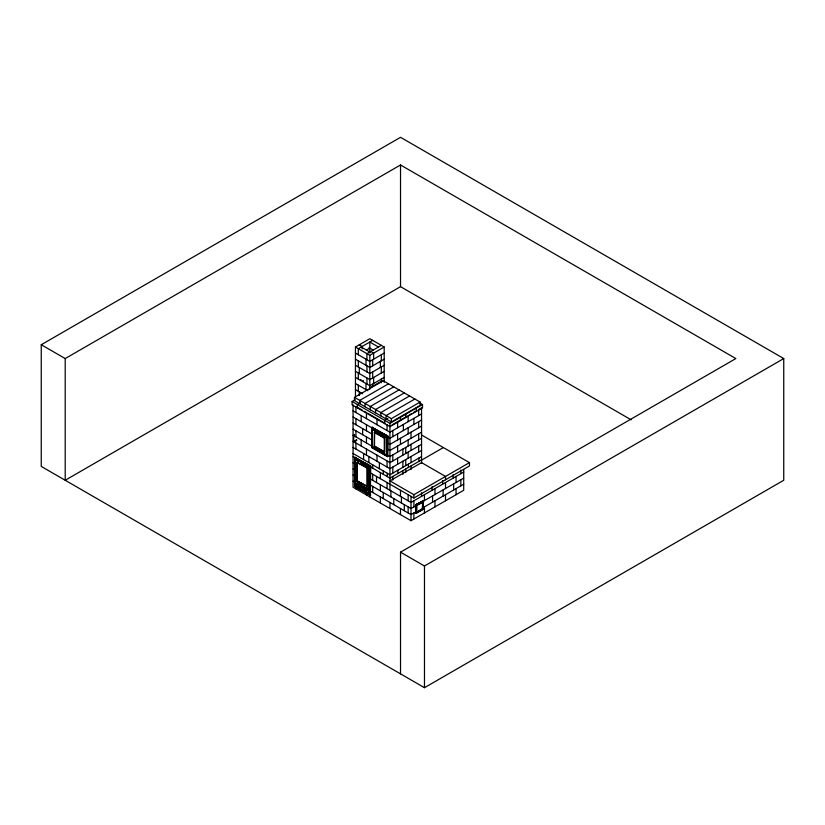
<?xml version="1.0" encoding="UTF-8"?>
<svg xmlns="http://www.w3.org/2000/svg" width="825" height="825" viewBox="0 0 825 825"><rect width="100%" height="100%" fill="white"/><g stroke="black" fill="none" stroke-linecap="round" stroke-linejoin="round"><path stroke-width="1.24" d="M360.577 379.459L361.051 379.737M354.152 441.127C354.822 442.138 352.873 441.736 356.596 439.725M422.379 508.85L422.606 502.229L416.769 505.488L416.862 512.181L422.493 508.571M41.25 344.737L400.527 137.311L783.75 358.566L783.75 480.263L424.473 687.689L41.25 466.434L41.25 344.737L65.206 358.566L400.527 164.969L735.848 358.566L400.527 552.162L400.527 673.86M631.125 419.801L400.527 286.667L65.206 480.263L65.206 358.566M355.451 395.691L355.451 347.016L369.817 338.714L384.192 347.016L384.192 382.305M372.694 340.374L358.328 348.676L358.328 354.76M366.372 350.109L369.817 348.119M381.315 345.355L366.95 353.657L366.95 359.741M355.451 347.016L369.817 355.317L384.192 347.016M384.192 353.1L369.817 361.402L355.451 353.1M384.192 359.184L369.817 367.486L355.451 359.184M384.192 365.269L369.817 373.57L355.451 365.269M384.192 371.353L369.817 379.655L355.451 371.353M384.192 377.438L369.817 385.739L355.451 377.438M370.301 388.224L369.817 387.946L382.759 380.48L420.121 402.053L420.121 405.374L391.38 421.967L354.492 400.672L354.492 397.351L383.233 380.758M419.358 402.713L422.513 404.539L422.513 407.859L389.936 426.669L352.1 404.817L352.1 401.497L355.255 399.671M388.503 383.8L359.762 400.393L359.762 403.714M360.525 402.713L357.369 404.539L357.369 407.859M393.772 386.843L365.032 403.435L365.032 406.756M399.042 389.885L370.301 406.478L370.301 409.798M404.312 392.927L375.571 409.52L375.571 412.84M409.582 395.969L380.841 412.562L380.841 415.882M414.851 399.011L386.11 415.604L386.11 418.925M371.858 427.433L387.905 436.136L387.43 456.607L371.858 447.614L371.858 427.433L387.905 436.136M387.832 418.481L384.667 420.307L384.667 423.627M354.492 397.351L391.38 418.646L420.121 402.053M356.843 440.137C351.368 445.882 354.709 432.052 354.399 434.909M384.574 451.894L374.272 446.222L374.519 432.259L374.519 446.088L384.574 451.894L384.574 438.065L375.519 432.836M352.1 401.497L389.936 423.349L422.513 404.539M392.133 424.854L407.086 416.213M409.2 414.996L411.304 413.779M413.418 412.562L415.522 411.345M421.554 413.944L389.936 432.197L353.059 410.902M374.272 432.393L384.574 438.065M386.255 437.095L372.364 429.072L386.255 437.095L386.585 455.153M354.647 457.432L370.693 466.135L370.208 495.454L354.647 486.472L354.647 457.432L370.693 466.135M371.858 447.614L372.694 447.129L385.522 454.534M421.554 420.028L389.936 438.281L387.069 436.621L387.069 454.874M355.482 458.875L369.373 466.898L369.033 494.196L369.033 467.094M367.362 468.064L357.06 462.392L367.362 468.064L367.362 486.482L357.06 480.81L367.362 486.482M421.554 426.113L389.936 444.366L387.069 442.705M421.554 432.197L389.936 450.45L387.069 448.79M421.554 438.281L389.936 456.534L386.626 454.627M356.771 481.119L363.237 484.626M421.554 444.366L389.936 462.619L353.059 441.323M357.06 483.027L367.362 488.699L357.06 483.027L357.06 485.069L367.125 490.875L367.362 487.73M354.647 486.472L355.482 485.987M356.462 485.42L358.38 484.306L367.981 489.854M421.554 450.45L389.936 468.703L353.059 447.408M362.154 485.853L367.909 489.452M421.554 456.534L389.936 474.787L353.059 453.492M421.554 459.855L389.936 478.108L353.059 456.813M421.575 460.123L443.355 447.552M445.51 479.768L445.51 476.448L421.554 462.619L389.936 480.872L413.892 494.701L469.456 462.619L469.456 465.939L413.892 498.022L369.817 472.581M463.712 472.024L411.015 502.446L369.817 478.665M415.573 504.797L423.235 500.93L423.235 509.221L416.048 513.377L415.573 504.797L423.235 500.93M422.039 509.644L415.81 513.232L415.81 504.941L422.998 500.785L423.091 509.138L416.388 513.016L416.285 505.209L423.235 501.476M416.388 505.271L423.091 501.394M416.285 505.488L411.015 508.53L369.817 484.749L369.817 475.014M416.285 505.209L463.712 478.108M418.677 504.384L421.554 502.724M416.285 511.572L411.015 514.614L369.817 490.834L369.817 496.918M422.328 508.087L463.712 484.192M415.573 513.098L421.73 509.541M353.059 404.817L353.059 487.235L411.015 520.699L463.712 490.277L463.712 469.59M400.527 552.162L424.473 565.991L783.75 358.566M378.448 347.016L369.817 342.035L369.817 352.987M369.053 347.676L373.271 350.109M359.277 344.798L362.154 346.459L362.154 348.892M370.776 351.44L373.653 353.1L373.653 359.184M361.195 347.016L369.817 351.997M355.451 383.522L367.909 390.71M355.451 389.606L362.639 393.752M421.596 434.992L469.456 462.619M362.247 410.128L355.926 406.478L355.926 412.562M364.361 411.345L366.465 412.562L366.465 418.646M367.517 413.17L385.058 423.297M353.059 416.986L375.571 429.99M378.881 431.898L385.522 435.734M372.601 428.938L386.492 436.961M373.178 429.712L379.644 433.445M381.8 434.692L383.955 435.93M373.292 429.918L379.644 433.579M381.697 434.744L383.873 436.023M353.059 423.07L372.219 434.136M353.059 429.155L372.219 440.22M373.993 446.387L376.076 447.593M378.17 448.8L383.398 451.822M353.059 435.239L372.25 446.325M374.158 447.532L376.313 448.779M372.601 447.191L385.419 454.596M372.364 447.325L386.255 455.348M375.674 449.264L383.46 453.76M385.677 455.049L387.905 456.328M355.389 458.937L369.373 466.898L369.28 494.062M356.936 460.391L359.102 461.629M361.257 462.877L367.713 466.641M353.059 462.897L354.967 464.001M353.059 468.982L354.967 470.085M353.059 475.066L354.967 476.169M416.285 512.954L416.522 505.354M358.865 482.326L362 484.131M358.803 483.914L368.002 489.287M353.059 481.15L354.967 482.254M358.236 484.399L367.022 489.462M358.143 484.45L367.022 489.576M367.362 490.741L357.297 484.935L357.297 482.883M356.544 486.606L368.301 493.391M355.389 486.038L368.208 493.443M370.693 495.175L355.142 486.183L355.121 457.153M460.835 470.033L460.835 473.684M460.835 479.768L460.835 485.853M456.05 476.448L456.05 482.532M456.05 488.617L456.05 494.701M453.647 483.914L453.647 489.998M453.173 474.457L453.173 478.108M445.51 482.532L445.51 488.617M445.51 494.701L445.51 500.785M443.118 489.998L443.118 496.083M442.633 480.542L442.633 484.192M434.971 488.617L434.971 494.701M434.971 500.785L434.971 506.87M432.578 496.083L432.578 502.167M432.094 486.626L432.094 490.277M424.473 565.991L424.473 687.689M424.432 494.701L424.432 500.785M424.432 506.87L424.432 512.954M421.554 463.506L421.554 407.859L418.677 409.52L418.677 415.604M421.554 492.711L421.554 496.361M418.925 458.061L418.925 461.381M418.677 421.688L418.677 427.773M418.677 433.857L418.677 439.942M418.677 446.026L418.677 452.11M416.285 408.138L416.285 411.458M416.048 505.075L416.048 513.377M413.892 418.368L413.892 424.452M413.892 494.701L413.892 498.022M413.892 500.785L413.892 506.87M413.892 512.954L413.892 519.038M411.015 432.197L411.015 438.281M411.015 444.366L411.015 450.45M411.015 456.534L411.015 462.619M411.015 465.939L411.015 469.59M411.015 496.361L411.015 520.699M408.385 464.145L408.385 467.466M408.148 415.604L408.148 421.688M408.148 427.773L408.148 433.857M408.148 439.942L408.148 446.026M408.148 452.11L408.148 458.195M408.148 494.701L408.148 500.785M408.148 506.87L408.148 512.954M405.745 414.222L405.745 417.543M405.745 447.408L405.745 453.492M405.745 459.577L405.745 465.661M405.745 468.982L405.745 472.632M404.312 504.663L404.312 510.747M403.353 424.452L403.353 430.537M402.878 449.068L402.878 455.153M402.878 461.237L402.878 467.321M402.878 470.642L402.878 474.293M401.435 496.918L401.435 503.002M400.527 164.969L400.527 286.667M400.476 417.264L400.476 420.585M400.476 438.281L400.476 444.366M400.476 490.277L400.476 496.361M400.476 508.53L400.476 514.614M397.846 470.229L397.846 473.55M397.609 421.688L397.609 427.773M397.609 433.857L397.609 439.942M397.609 446.026L397.609 452.11M397.609 458.195L397.609 464.279M393.772 498.578L393.772 504.663M392.813 430.537L392.813 436.621M392.813 454.874L392.813 460.958M392.813 467.043L392.813 473.127M392.813 476.448L392.813 480.098M391.38 418.646L391.38 421.967M390.895 490.834L390.895 496.918M389.936 423.349L389.936 490.277M389.936 502.446L389.936 508.53M387.43 436.415L387.43 456.607M387.307 473.272L387.307 476.592M387.069 424.452L387.069 430.537M387.069 460.958L387.069 467.043M387.069 482.532L387.069 488.617M386.585 436.899L386.492 455.214M384.337 438.199L384.337 452.028M383.233 470.92L383.233 474.241M383.233 492.494L383.233 498.578M381.315 354.76L381.315 360.845M381.315 366.929L381.315 373.013M381.315 379.098L381.315 382.748M380.356 361.402L380.356 367.486M380.356 472.581L380.356 478.665M380.356 484.749L380.356 490.834M380.356 496.918L380.356 503.002M379.397 462.619L379.397 468.703M377.004 418.646L377.004 424.731M377.004 455.153L377.004 461.237M376.53 476.448L376.53 482.532M373.653 377.438L373.653 383.522M372.694 359.741L372.694 365.826M372.694 371.91L372.694 377.994M372.694 384.079L372.694 386.512M372.694 464.836L372.694 468.157M372.694 474.241L372.694 480.325M372.694 486.41L372.694 492.494M372.333 427.154L372.333 447.346M370.208 466.414L370.208 495.454M369.817 355.317L369.817 389.39M369.817 466.496L369.817 471.364M368.868 456.534L368.868 462.619M367.125 468.198L367.125 486.616M367.125 488.833L367.125 490.875M366.95 365.826L366.95 371.91M366.95 377.994L366.95 384.079M366.465 424.731L366.465 430.815M366.465 436.899L366.465 442.984M366.465 449.068L366.465 455.153M366.465 492.772L366.465 494.979M365.991 359.184L365.991 365.269M365.991 383.522L365.991 389.606M363.598 453.492L363.598 459.577M362.639 428.608L362.639 434.692M361.195 415.604L361.195 421.688M361.195 439.942L361.195 446.026M359.277 367.486L359.277 373.57M359.277 391.823L359.277 395.474M358.328 360.845L358.328 366.929M358.328 373.013L358.328 379.098M358.328 385.182L358.328 391.267M357.297 462.258L357.297 481.645M356.967 462.082L356.967 481.006M355.926 418.646L355.926 424.731M355.926 430.815L355.926 436.899M355.926 442.984L355.926 449.068M355.926 486.461L355.926 488.895M357.947 378.417L358.39 378.097L357.947 378.417M362.742 381.181L363.175 380.861L362.742 381.181M371.683 431.062L372.477 431.124L371.683 431.062M371.683 435.487L372.477 435.548L371.683 435.487M371.683 440.468L372.477 440.519L371.683 440.468M371.683 444.892L372.477 444.953L371.683 444.892M368.93 471.622L369.734 471.683L368.93 471.622M368.93 476.046L369.734 476.108L368.971 475.994M368.93 485.451L369.734 485.512L368.971 485.399M368.93 489.875L369.734 489.937L368.971 489.823M387.668 436.281L372.096 427.288L372.096 447.48L387.668 456.472L387.668 436.281M370.446 466.28L354.884 457.287L354.884 486.327L370.446 495.32L370.446 466.28"/></g></svg>
